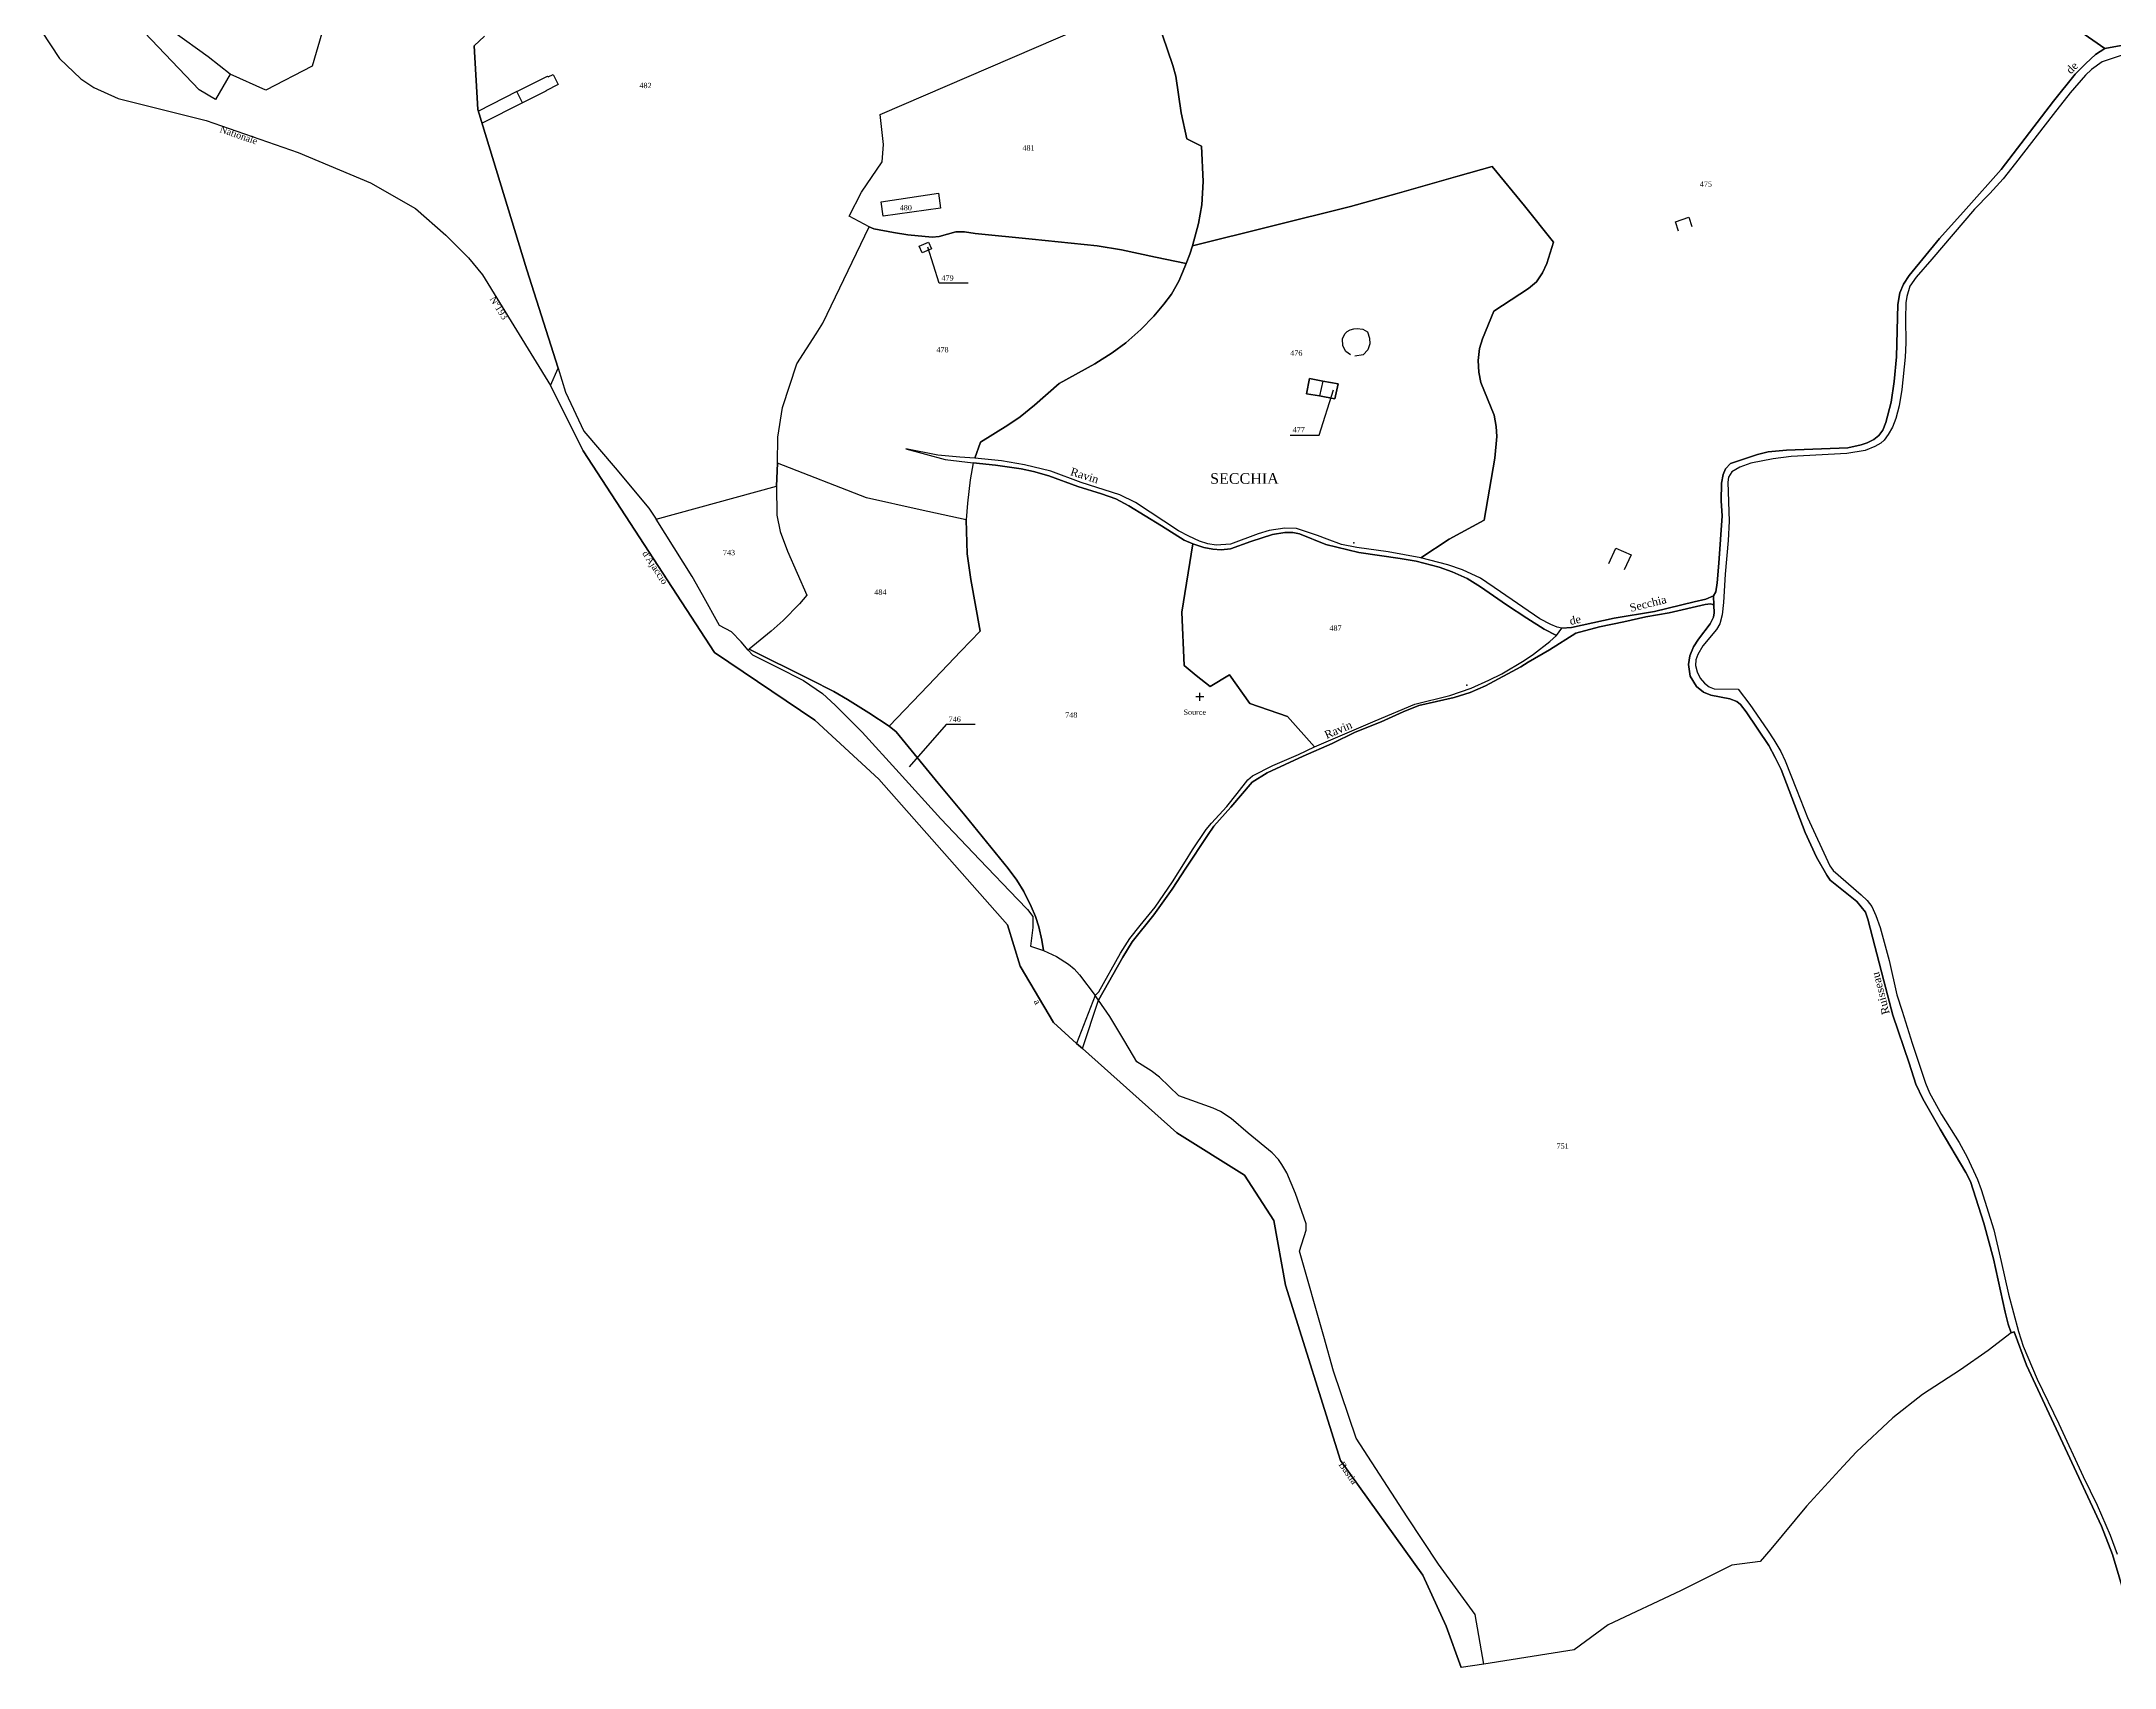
# Model space of a CAD drawing. Extents: x 1208104 to 1212743, y 6150498 to 6153217.
# Drawn here: x 1208809 to 1209590, y 6150505 to 6151117 of the extents above; entities that cross this region are included whole.
import ezdxf

# ---------------------------------------------------------------- set-up
doc = ezdxf.new("R2010")
doc.units = 0
doc.linetypes.add('CONTINU', pattern=[0])
doc.layers.get('0').update_dxf_attribs({"linetype": 'CONTINU'})
for name, color, linetype in [('1FLECHEFL', 7, 'CONTINU'), ('1LIEUDIT', 7, 'CONTINU'), ('1PARCELLE', 7, 'CONTINU'), ('1SECTION', 7, 'CONTINU'), ('1SUBDSECT', 7, 'CONTINU'), ('1TRONFLUV', 7, 'CONTINU'), ('1TROUPARCELLE', 7, 'CONTINU'), ('1ZONCOMM', 7, 'CONTINU'), ('3BATIDUR', 7, 'CONTINU'), ('3BATILEGER', 7, 'CONTINU'), ('3CALVAIRE', 7, 'CONTINU'), ('3CALVAIRETEX', 7, 'CONTINU'), ('3CHEMIN', 7, 'CONTINU'), ('3FISCLINE', 7, 'CONTINUOUS'), ('3FLECHEPAR', 7, 'CONTINU'), ('3LIEUDITTEX', 7, 'CONTINU'), ('3PARCELLETEX', 7, 'CONTINU'), ('3PONT', 7, 'CONTINU'), ('3TRONFLUVTEX', 7, 'CONTINU'), ('3ZONCOMMTEX', 7, 'CONTINU')]:
    doc.layers.add(name, color=color, linetype=linetype)
doc.styles.get("Standard").update_dxf_attribs({"font": 'Times New Roman'})

# ---------------------------------------------------------------- blocks, each defined once
blk = doc.blocks.new('DETATOPO')
for points in [[(-1.5, 0), (1.5, 0)], [(0, -1.5), (0, 1.5)]]:
    blk.add_lwpolyline(points)
blk = doc.blocks.new('FLECHRU1')
blk.add_point((0, 0))

msp = doc.modelspace()

# ---------------------------------------------------------------- linework, layer by layer
at = {"layer": '1LIEUDIT'}
for points in [[(1208916.99, 6151127.43), (1208911.17, 6151107.79), (1208893.77, 6151098.78), (1208880.27, 6151104.78), (1208874.83, 6151095.22), (1208868.64, 6151098.87), (1208848.03, 6151120.44)], [(1209572.81, 6151123.89), (1209586.34, 6151114.39), (1209582.86, 6151112.2), (1209579.14, 6151108.74), (1209575.18, 6151104.73), (1209566.98, 6151094.64), (1209547.3, 6151068.92), (1209534.13, 6151054.09), (1209524.06, 6151042.89), (1209512.65, 6151028.88), (1209510.46, 6151025.66), (1209509.16, 6151022.41), (1209508.34, 6151018.04), (1209507.86, 6150998.3), (1209507, 6150988.98), (1209505.89, 6150981.21), (1209503.87, 6150973.55), (1209502.69, 6150970.62), (1209501.26, 6150968.62), (1209499.39, 6150967.18), (1209496.78, 6150965.91), (1209494.59, 6150965.11), (1209489.59, 6150964.02), (1209466.38, 6150963.16), (1209459.55, 6150962.46), (1209455.5, 6150961.47), (1209445.34, 6150958.14), (1209443.42, 6150956.12), (1209442.6, 6150954.04), (1209441.98, 6150950.77), (1209441.82, 6150944.05), (1209442.26, 6150938.38), (1209441, 6150920.56), (1209440.31, 6150913.15), (1209439.82, 6150909.79), (1209439, 6150908.32), (1209439, 6150908.32), (1209439.07, 6150904.77), (1209439.21, 6150901.89), (1209438.9, 6150900.24), (1209437.7, 6150897.73), (1209433.3, 6150892), (1209431.38, 6150889.11), (1209430.03, 6150885.67), (1209429.51, 6150882.41), (1209430.14, 6150878.06), (1209432.54, 6150874.14), (1209435.2, 6150871.96), (1209437.89, 6150870.86), (1209445.04, 6150869.46), (1209447.74, 6150868.48), (1209449.12, 6150867.32), (1209451.25, 6150864.58), (1209459.78, 6150851.9), (1209462.15, 6150847.35), (1209464.44, 6150842.87), (1209473.44, 6150819.13), (1209477.71, 6150809.92), (1209481.57, 6150803.07), (1209482.92, 6150801.25), (1209492.9, 6150793.1), (1209496.21, 6150789.14), (1209497.1, 6150786.54), (1209503.15, 6150763.28), (1209506.55, 6150750.34), (1209512.58, 6150732.25), (1209515.15, 6150724.32), (1209517.82, 6150718.78), (1209524.28, 6150707.37), (1209533.94, 6150691.12), (1209535.75, 6150687.72), (1209540.78, 6150672.05), (1209544.35, 6150658.55), (1209548.84, 6150638.51), (1209549.94, 6150634.02), (1209551.05, 6150630.69), (1209542.4, 6150624.01), (1209531.93, 6150616.81), (1209517.66, 6150607.47), (1209506.45, 6150598.69), (1209492.86, 6150585.89), (1209487.82, 6150580.45), (1209474.03, 6150565.43), (1209460.53, 6150549.17), (1209456.51, 6150544.54), (1209445.91, 6150543.26), (1209426.5, 6150533.54), (1209399.24, 6150520.77), (1209386.5, 6150511.3), (1209352.46, 6150505.95), (1209343.9, 6150504.64), (1209338.27, 6150520.23), (1209334.83, 6150527.69), (1209329.48, 6150539.48), (1209298.53, 6150582.6), (1209277.75, 6150648.71), (1209273.39, 6150673.07), (1209262.26, 6150690.11), (1209236.78, 6150705.99), (1209201.25, 6150737.79), (1209199.09, 6150739.72), (1209190.37, 6150747.53), (1209177.81, 6150768.79), (1209173.01, 6150784.4), (1209124.57, 6150839.24), (1209100.52, 6150861.46), (1209062.68, 6150886.93), (1209013.22, 6150962.95), (1209000.92, 6150987.51), (1209003.8, 6150994), (1208992.07, 6151031.09), (1208973.62, 6151091.5), (1208972.26, 6151115.48), (1208976.13, 6151119.04)], [(1209595.25, 6151116.11), (1209586.34, 6151114.39), (1209572.81, 6151123.89)], [(1209595.25, 6151116.11), (1209586.34, 6151114.39), (1209582.86, 6151112.2), (1209579.14, 6151108.74), (1209575.18, 6151104.73), (1209566.98, 6151094.64), (1209547.3, 6151068.92), (1209534.13, 6151054.09), (1209524.06, 6151042.89), (1209512.65, 6151028.88), (1209510.46, 6151025.66), (1209509.16, 6151022.41), (1209508.34, 6151018.04), (1209507.86, 6150998.3), (1209507, 6150988.98), (1209505.89, 6150981.21), (1209503.87, 6150973.55), (1209502.69, 6150970.62), (1209501.26, 6150968.62), (1209499.39, 6150967.18), (1209496.78, 6150965.91), (1209494.59, 6150965.11), (1209489.59, 6150964.02), (1209466.38, 6150963.16), (1209459.55, 6150962.46), (1209455.5, 6150961.47), (1209445.34, 6150958.14), (1209443.42, 6150956.12), (1209442.6, 6150954.04), (1209441.98, 6150950.77), (1209441.82, 6150944.05), (1209442.26, 6150938.38), (1209441, 6150920.56), (1209440.31, 6150913.15), (1209439.82, 6150909.79), (1209439, 6150908.32), (1209439, 6150908.32), (1209439.07, 6150904.77), (1209439.21, 6150901.89), (1209438.9, 6150900.24), (1209437.7, 6150897.73), (1209433.3, 6150892), (1209431.38, 6150889.11), (1209430.03, 6150885.67), (1209429.51, 6150882.41), (1209430.14, 6150878.06), (1209432.54, 6150874.14), (1209435.2, 6150871.96), (1209437.89, 6150870.86), (1209445.04, 6150869.46), (1209447.74, 6150868.48), (1209449.12, 6150867.32), (1209451.25, 6150864.58), (1209459.78, 6150851.9), (1209462.15, 6150847.35), (1209464.44, 6150842.87), (1209473.44, 6150819.13), (1209477.71, 6150809.92), (1209481.57, 6150803.07), (1209482.92, 6150801.25), (1209492.9, 6150793.1), (1209496.21, 6150789.14), (1209497.1, 6150786.54), (1209503.15, 6150763.28), (1209506.55, 6150750.34), (1209512.58, 6150732.25), (1209515.15, 6150724.32), (1209517.82, 6150718.78), (1209524.28, 6150707.37), (1209533.94, 6150691.12), (1209535.75, 6150687.72), (1209540.78, 6150672.05), (1209544.35, 6150658.55), (1209548.84, 6150638.51), (1209549.94, 6150634.02), (1209551.05, 6150630.69), (1209552.2, 6150631.1), (1209556.79, 6150618.49), (1209571.36, 6150587.29), (1209585.09, 6150557.93), (1209589.2, 6150547.18), (1209594.19, 6150530.4)]]:
    msp.add_lwpolyline(points, dxfattribs=at)
at = {"layer": '1PARCELLE'}
for points in [[(1208976.13, 6151119.04), (1208972.26, 6151115.48), (1208973.62, 6151091.5), (1208992.07, 6151031.09), (1209003.8, 6150994), (1209006.61, 6150984.96), (1209013.46, 6150970.29), (1209025.34, 6150956.47), (1209037.95, 6150941.27), (1209040.7, 6150937.12), (1209086.08, 6150949.65), (1209086.46, 6150958.3), (1209086.62, 6150968.07), (1209088.38, 6150979.19), (1209093.66, 6150995.62), (1209100.99, 6151006.95), (1209103.5, 6151011.04), (1209120.98, 6151047.22), (1209113.39, 6151051.29), (1209118.11, 6151060.26), (1209125.89, 6151071.74), (1209126.4, 6151078.23), (1209125.13, 6151089.55), (1209224.72, 6151132.54)], [(1209231.46, 6151119.43), (1209235.39, 6151108.03), (1209236.51, 6151103.96), (1209238.43, 6151090.19), (1209240.57, 6151080.46), (1209246.09, 6151077.7), (1209246.71, 6151064.28), (1209246.21, 6151055.6), (1209244.96, 6151048.47), (1209242.74, 6151040.06), (1209241.76, 6151037.01), (1209240.38, 6151033.45), (1209228.81, 6151035.89), (1209228.81, 6151035.89), (1209215.96, 6151038.61), (1209206.83, 6151040.12), (1209182.31, 6151042.66), (1209160.9, 6151044.78), (1209156.81, 6151045.32), (1209153.66, 6151045.42), (1209147.35, 6151043.67), (1209144.73, 6151043.43), (1209135.51, 6151044.2), (1209130.08, 6151045.12), (1209122.68, 6151046.56), (1209120.98, 6151047.22), (1209113.39, 6151051.29), (1209118.11, 6151060.26), (1209125.89, 6151071.74), (1209126.4, 6151078.23), (1209125.13, 6151089.55), (1209224.72, 6151132.54)], [(1208916.99, 6151127.43), (1208911.17, 6151107.79), (1208893.77, 6151098.78), (1208880.27, 6151104.78), (1208872, 6151111.32), (1208859.13, 6151120.63)], [(1209572.81, 6151123.89), (1209586.34, 6151114.39), (1209586.34, 6151114.39), (1209582.86, 6151112.2), (1209579.14, 6151108.74), (1209575.18, 6151104.73), (1209566.98, 6151094.64), (1209547.3, 6151068.92), (1209534.13, 6151054.09), (1209524.06, 6151042.89), (1209512.65, 6151028.88), (1209510.46, 6151025.66), (1209509.16, 6151022.41), (1209508.34, 6151018.04), (1209507.86, 6150998.3), (1209507, 6150988.98), (1209505.89, 6150981.21), (1209503.87, 6150973.55), (1209502.69, 6150970.62), (1209501.26, 6150968.62), (1209499.39, 6150967.18), (1209496.78, 6150965.91), (1209494.59, 6150965.11), (1209489.59, 6150964.02), (1209466.38, 6150963.16), (1209459.55, 6150962.46), (1209455.5, 6150961.47), (1209445.34, 6150958.14), (1209443.42, 6150956.12), (1209442.6, 6150954.04), (1209441.98, 6150950.77), (1209441.82, 6150944.05), (1209442.26, 6150938.38), (1209441, 6150920.56), (1209440.31, 6150913.15), (1209439.82, 6150909.79), (1209439, 6150908.32), (1209436.09, 6150907.03), (1209431.63, 6150906.06), (1209416.77, 6150902.38), (1209401.52, 6150899.83), (1209385.43, 6150896.34), (1209381.82, 6150896.08), (1209380.04, 6150896.46), (1209377.63, 6150897.5), (1209373.57, 6150899.57), (1209358.78, 6150909.76), (1209351.14, 6150914.94), (1209344.42, 6150918.08), (1209338.91, 6150919.95), (1209328.77, 6150922.54), (1209339.35, 6150929.66), (1209352.6, 6150936.8), (1209356.54, 6150960.11), (1209357.3, 6150968.36), (1209357.1, 6150972.07), (1209356.32, 6150976.28), (1209351.32, 6150988.65), (1209350.63, 6150992.52), (1209350.33, 6150996.88), (1209350.83, 6151001.42), (1209351.95, 6151005.03), (1209356.2, 6151015.48), (1209369.3, 6151024.01), (1209372.3, 6151026.6), (1209374.52, 6151029.9), (1209376.21, 6151033.47), (1209378.72, 6151041.45), (1209367.73, 6151055.22), (1209355.54, 6151069.99), (1209342.71, 6151066.36), (1209319.87, 6151059.88), (1209302.18, 6151054.95), (1209242.74, 6151040.06), (1209244.96, 6151048.47), (1209246.21, 6151055.6), (1209246.71, 6151064.28), (1209246.09, 6151077.7), (1209240.57, 6151080.46), (1209238.43, 6151090.19), (1209236.51, 6151103.96), (1209235.39, 6151108.03), (1209231.46, 6151119.43)], [(1209572.81, 6151123.89), (1209586.34, 6151114.39), (1209595.25, 6151116.11)], [(1209596.21, 6151113.06), (1209585.38, 6151109.46), (1209581.32, 6151106.55), (1209579, 6151104.39), (1209573.22, 6151097.73), (1209566.87, 6151089.55), (1209552.69, 6151071.26), (1209548.07, 6151065.39), (1209543.06, 6151059.87), (1209537.24, 6151053.92), (1209521.17, 6151035.05), (1209515.31, 6151028.27), (1209512.86, 6151024.9), (1209511.71, 6151021.02), (1209511.43, 6151018.61), (1209511.3, 6151012.56), (1209511.4, 6151003.6), (1209511.18, 6150998.2), (1209509.85, 6150986.06), (1209508.86, 6150979.82), (1209507.56, 6150975.09), (1209506.35, 6150971.78), (1209504.7, 6150969), (1209503.27, 6150966.97), (1209502.01, 6150965.84), (1209499.65, 6150964.51), (1209496.04, 6150963.07), (1209489.17, 6150961.84), (1209468.24, 6150960.76), (1209461.41, 6150959.87), (1209452.99, 6150958.24), (1209448.91, 6150956.69), (1209445.88, 6150954.98), (1209444.62, 6150953.02), (1209444.33, 6150951.1), (1209444.79, 6150936.45), (1209444.5, 6150929.09), (1209443.37, 6150916.49), (1209442.75, 6150905.74), (1209442.23, 6150901.07), (1209441.3, 6150897.76), (1209440.08, 6150895.6), (1209434.96, 6150889.5), (1209433.03, 6150886.15), (1209432.32, 6150884.24), (1209432.18, 6150882.06), (1209432.76, 6150879.7), (1209433.94, 6150877.29), (1209435.56, 6150875.41), (1209437.3, 6150874), (1209439.23, 6150873.27), (1209448.18, 6150873.09), (1209452.58, 6150867.38), (1209459.32, 6150857.74), (1209461.72, 6150854.08), (1209464.26, 6150849.69), (1209465.89, 6150846.16), (1209470.24, 6150835.36), (1209474.31, 6150824.75), (1209482.76, 6150806.54), (1209484.04, 6150804.78), (1209494.51, 6150795.68), (1209496.88, 6150793.48), (1209498.58, 6150791.33), (1209500.04, 6150787.94), (1209501.73, 6150783.41), (1209505.12, 6150770.89), (1209507.99, 6150758.05), (1209509.95, 6150751.81), (1209513.83, 6150739.83), (1209518.74, 6150724.78), (1209520.34, 6150721.09), (1209524.76, 6150712.92), (1209531.44, 6150702.35), (1209534.52, 6150696.88), (1209538.33, 6150688.43), (1209539.76, 6150684.69), (1209544.53, 6150669.53), (1209547.31, 6150657.54), (1209550.06, 6150645.25), (1209553.83, 6150631.22), (1209555.56, 6150625.67), (1209560.88, 6150613.21), (1209568.98, 6150596.37), (1209578.23, 6150576.62), (1209583.47, 6150565.81), (1209588.35, 6150554.45), (1209591.01, 6150547.28)]]:
    msp.add_lwpolyline(points, dxfattribs=at)
for points in [[(1209316.46, 6150924.86), (1209304.63, 6150926.5), (1209298.86, 6150927.66), (1209293.5, 6150929.6), (1209289.84, 6150931.05), (1209281.91, 6150933.69), (1209277.51, 6150933.74), (1209271.63, 6150932.91), (1209267.51, 6150931.66), (1209257.09, 6150927.8), (1209251.65, 6150927.37), (1209248.51, 6150927.87), (1209245.41, 6150928.92), (1209241.38, 6150930.8), (1209237.51, 6150932.72), (1209221.32, 6150943.41), (1209215.34, 6150946.36), (1209200.84, 6150950.98), (1209189.36, 6150955.27), (1209179.46, 6150957.65), (1209170.85, 6150959.1), (1209160.79, 6150960.11), (1209162.89, 6150966.19), (1209173.23, 6150972.52), (1209177.86, 6150975.73), (1209183.28, 6150980.07), (1209192.48, 6150988.2), (1209205.94, 6150995.68), (1209212.47, 6150999.81), (1209217.65, 6151003.63), (1209223.32, 6151008.63), (1209228.15, 6151013.56), (1209231.93, 6151018.19), (1209234.77, 6151021.86), (1209237.6, 6151026.84), (1209239.03, 6151030.07), (1209240.38, 6151033.45), (1209241.76, 6151037.01), (1209242.74, 6151040.06), (1209302.18, 6151054.95), (1209319.87, 6151059.88), (1209342.71, 6151066.36), (1209355.54, 6151069.99), (1209367.73, 6151055.22), (1209378.72, 6151041.45), (1209376.21, 6151033.47), (1209374.52, 6151029.9), (1209372.3, 6151026.6), (1209369.3, 6151024.01), (1209356.2, 6151015.48), (1209351.95, 6151005.03), (1209350.83, 6151001.42), (1209350.33, 6150996.88), (1209350.63, 6150992.52), (1209351.32, 6150988.65), (1209356.32, 6150976.28), (1209357.1, 6150972.07), (1209357.3, 6150968.36), (1209356.54, 6150960.11), (1209352.6, 6150936.8), (1209339.35, 6150929.66), (1209328.77, 6150922.54), (1209316.46, 6150924.86)], [(1209147.85, 6151054.3), (1209126.25, 6151051.23), (1209125.5, 6151056.62), (1209147.04, 6151059.97), (1209147.85, 6151054.3)], [(1209140.2, 6150940.62), (1209119.93, 6150945.18), (1209086.46, 6150958.3), (1209086.62, 6150968.07), (1209088.38, 6150979.19), (1209093.66, 6150995.62), (1209100.99, 6151006.95), (1209103.5, 6151011.04), (1209120.98, 6151047.22), (1209122.68, 6151046.56), (1209130.08, 6151045.12), (1209135.51, 6151044.2), (1209144.73, 6151043.43), (1209147.35, 6151043.67), (1209153.66, 6151045.42), (1209156.81, 6151045.32), (1209160.9, 6151044.78), (1209182.31, 6151042.66), (1209206.83, 6151040.12), (1209215.96, 6151038.61), (1209228.81, 6151035.89), (1209240.38, 6151033.45), (1209239.03, 6151030.07), (1209237.6, 6151026.84), (1209234.77, 6151021.86), (1209231.93, 6151018.19), (1209228.15, 6151013.56), (1209223.32, 6151008.63), (1209217.65, 6151003.63), (1209212.47, 6150999.81), (1209205.94, 6150995.68), (1209192.48, 6150988.2), (1209183.28, 6150980.07), (1209177.86, 6150975.73), (1209173.23, 6150972.52), (1209162.89, 6150966.19), (1209160.79, 6150960.11), (1209155.09, 6150960.48), (1209146.88, 6150961.29), (1209134.81, 6150963.59), (1209149.59, 6150959.67), (1209160.19, 6150958.4), (1209158.96, 6150952.03), (1209158.04, 6150943.2), (1209157.44, 6150936.93), (1209140.2, 6150940.62)], [(1209144.5, 6151038.94), (1209140.9, 6151037.48), (1209139.85, 6151040), (1209143.37, 6151041.5), (1209144.5, 6151038.94)], [(1209286.82, 6150990.2), (1209285.68, 6150984.39), (1209290.59, 6150983.57), (1209296.4, 6150982.43), (1209297.54, 6150988.11), (1209291.82, 6150989.19), (1209286.82, 6150990.2)], [(1209157.44, 6150936.93), (1209140.2, 6150940.62), (1209119.93, 6150945.18), (1209086.46, 6150958.3), (1209086.08, 6150949.65), (1209086.17, 6150938.61), (1209087.46, 6150932.52), (1209090.22, 6150925.11), (1209097.55, 6150908.54), (1209094.68, 6150905.24), (1209088.56, 6150898.97), (1209084.06, 6150895.03), (1209075.83, 6150888.19), (1209098.71, 6150876.75), (1209107.61, 6150872.23), (1209112.83, 6150869.21), (1209120.87, 6150864.27), (1209128.47, 6150859.24), (1209143.21, 6150874.54), (1209155.54, 6150887.44), (1209162.82, 6150894.96), (1209159.2, 6150914.47), (1209157.86, 6150924.08), (1209157.44, 6150936.93)], [(1209160.19, 6150958.4), (1209158.96, 6150952.03), (1209158.04, 6150943.2), (1209157.44, 6150936.93), (1209157.86, 6150924.08), (1209159.2, 6150914.47), (1209162.82, 6150894.96), (1209155.54, 6150887.44), (1209143.21, 6150874.54), (1209128.47, 6150859.24), (1209131.08, 6150857.09), (1209146.96, 6150837.71), (1209156.93, 6150825.63), (1209173.35, 6150805.61), (1209176.62, 6150801.21), (1209179.17, 6150796.92), (1209182.02, 6150791.23), (1209183.57, 6150787.57), (1209184.87, 6150783.61), (1209185.94, 6150778.54), (1209186.6, 6150774.66), (1209191.52, 6150772.44), (1209196.08, 6150769.61), (1209198.16, 6150767.81), (1209200.13, 6150765.49), (1209206.1, 6150757.77), (1209207.42, 6150759.18), (1209215.6, 6150773.74), (1209219.11, 6150779.22), (1209222.99, 6150784.18), (1209228.62, 6150791.04), (1209235.15, 6150800.56), (1209240.09, 6150808.4), (1209242.7, 6150812.66), (1209247.88, 6150820.23), (1209249.89, 6150822.69), (1209255.72, 6150829), (1209259.59, 6150833.83), (1209263.61, 6150839.01), (1209265.39, 6150840.48), (1209272.99, 6150844.39), (1209282.64, 6150848.56), (1209288.74, 6150851.36), (1209278.45, 6150862.78), (1209264.35, 6150867.79), (1209256.62, 6150878.58), (1209249.39, 6150874.1), (1209244.07, 6150878.23), (1209239.58, 6150882.05), (1209238.77, 6150902.09), (1209242.81, 6150927.9), (1209239.56, 6150929.27), (1209231.02, 6150934.7), (1209218.71, 6150942.2), (1209213.8, 6150944.8), (1209208.45, 6150946.7), (1209199.51, 6150949.47), (1209188.57, 6150953.48), (1209182.82, 6150955.12), (1209178.26, 6150956.09), (1209168.58, 6150957.5), (1209160.19, 6150958.4)], [(1209086.08, 6150949.65), (1209086.17, 6150938.61), (1209087.46, 6150932.52), (1209090.22, 6150925.11), (1209097.55, 6150908.54), (1209094.68, 6150905.24), (1209088.56, 6150898.97), (1209084.06, 6150895.03), (1209075.83, 6150888.19), (1209075.44, 6150887.86), (1209072.79, 6150890.94), (1209069.15, 6150894.77), (1209064.57, 6150897.12), (1209058.17, 6150908.71), (1209054.25, 6150915.55), (1209040.7, 6150937.12), (1209086.08, 6150949.65)], [(1209242.81, 6150927.9), (1209238.77, 6150902.09), (1209239.58, 6150882.05), (1209244.07, 6150878.23), (1209249.39, 6150874.1), (1209256.62, 6150878.58), (1209264.35, 6150867.79), (1209278.45, 6150862.78), (1209288.74, 6150851.36), (1209311.59, 6150861.16), (1209326.49, 6150867.54), (1209339.69, 6150870.7), (1209347.65, 6150873.47), (1209354.28, 6150876.49), (1209359.22, 6150878.96), (1209367.6, 6150883.95), (1209371.11, 6150886.34), (1209377.28, 6150891.11), (1209379.86, 6150893.38), (1209375.22, 6150895.68), (1209368.66, 6150899.92), (1209360.95, 6150904.86), (1209351.26, 6150911.7), (1209346.16, 6150914.76), (1209340.51, 6150917.32), (1209335.68, 6150919.05), (1209327.02, 6150921.4), (1209320.91, 6150922.41), (1209305.35, 6150924.61), (1209292.91, 6150927.59), (1209282.99, 6150931.64), (1209280.49, 6150932.19), (1209277.54, 6150932.2), (1209272.81, 6150931.35), (1209264.66, 6150928.81), (1209257.01, 6150925.93), (1209253.55, 6150925.65), (1209250.33, 6150925.81), (1209247.05, 6150926.49), (1209242.81, 6150927.9)], [(1209211.6, 6150749.82), (1209207.31, 6150756.02), (1209216.51, 6150772.23), (1209220.02, 6150777.93), (1209228.14, 6150788.2), (1209235.03, 6150797.84), (1209240.27, 6150805.72), (1209248.34, 6150818.05), (1209250.74, 6150821.48), (1209257.15, 6150828.74), (1209265.26, 6150838.12), (1209270.83, 6150841.62), (1209284.36, 6150847.94), (1209295.29, 6150852.69), (1209304, 6150857), (1209313.76, 6150860.88), (1209322.02, 6150864.55), (1209328, 6150866.96), (1209341.24, 6150870.02), (1209347.31, 6150871.88), (1209353.03, 6150874.34), (1209366.38, 6150881.5), (1209369.16, 6150883.32), (1209377.24, 6150887.96), (1209387.09, 6150894.18), (1209396.07, 6150896.58), (1209405.21, 6150898.48), (1209413.45, 6150900.42), (1209422.24, 6150901.93), (1209435.78, 6150905.07), (1209437.84, 6150905.31), (1209438.69, 6150905.05), (1209439.07, 6150904.77), (1209439.21, 6150901.89), (1209438.9, 6150900.24), (1209437.7, 6150897.73), (1209433.3, 6150892), (1209431.38, 6150889.11), (1209430.03, 6150885.67), (1209429.51, 6150882.41), (1209430.14, 6150878.06), (1209432.54, 6150874.14), (1209435.2, 6150871.96), (1209437.89, 6150870.86), (1209445.04, 6150869.46), (1209447.74, 6150868.48), (1209449.12, 6150867.32), (1209451.25, 6150864.58), (1209459.78, 6150851.9), (1209462.15, 6150847.35), (1209464.44, 6150842.87), (1209473.44, 6150819.13), (1209477.71, 6150809.92), (1209481.57, 6150803.07), (1209482.92, 6150801.25), (1209492.9, 6150793.1), (1209496.21, 6150789.14), (1209497.1, 6150786.54), (1209503.15, 6150763.28), (1209506.55, 6150750.34), (1209512.58, 6150732.25), (1209515.15, 6150724.32), (1209517.82, 6150718.78), (1209524.28, 6150707.37), (1209533.94, 6150691.12), (1209535.75, 6150687.72), (1209540.78, 6150672.05), (1209544.35, 6150658.55), (1209548.84, 6150638.51), (1209549.94, 6150634.02), (1209551.05, 6150630.69), (1209542.4, 6150624.01), (1209531.93, 6150616.81), (1209517.66, 6150607.47), (1209506.45, 6150598.69), (1209492.86, 6150585.89), (1209487.82, 6150580.45), (1209474.03, 6150565.43), (1209460.53, 6150549.17), (1209456.51, 6150544.54), (1209445.91, 6150543.26), (1209426.5, 6150533.54), (1209399.24, 6150520.77), (1209386.5, 6150511.3), (1209352.46, 6150505.95), (1209349.23, 6150524.57), (1209335.38, 6150543.54), (1209323.62, 6150561.44), (1209304.36, 6150591.03), (1209295.81, 6150616.22), (1209292.15, 6150629.38), (1209283.05, 6150661.48), (1209285.51, 6150669.36), (1209285.6, 6150671.79), (1209281.49, 6150683.15), (1209278.21, 6150690.96), (1209276.43, 6150694.12), (1209275.1, 6150696.01), (1209272.72, 6150698.56), (1209263.67, 6150705.96), (1209257.3, 6150711.42), (1209253.24, 6150714.03), (1209250.47, 6150715.32), (1209237.56, 6150719.99), (1209230.27, 6150727), (1209227.14, 6150729.36), (1209221.71, 6150732.72), (1209217.27, 6150740.39), (1209211.6, 6150749.82)], [(1209186.6, 6150774.66), (1209185.94, 6150778.54), (1209184.87, 6150783.61), (1209183.57, 6150787.57), (1209182.02, 6150791.23), (1209179.17, 6150796.92), (1209176.62, 6150801.21), (1209173.35, 6150805.61), (1209156.93, 6150825.63), (1209146.96, 6150837.71), (1209131.08, 6150857.09), (1209128.47, 6150859.24), (1209120.87, 6150864.27), (1209112.83, 6150869.21), (1209107.61, 6150872.23), (1209098.71, 6150876.75), (1209075.83, 6150888.19), (1209075.44, 6150887.86), (1209076.99, 6150886.09), (1209086.35, 6150881.42), (1209096.22, 6150876.39), (1209103.33, 6150871.56), (1209108.17, 6150867.16), (1209118.34, 6150856.93), (1209132.22, 6150841.64), (1209147.93, 6150824.29), (1209162.64, 6150808.83), (1209176.85, 6150794.07), (1209180.62, 6150790.17), (1209182.54, 6150787.48), (1209182.66, 6150783.42), (1209181.75, 6150776.29), (1209186.6, 6150774.66)]]:
    msp.add_lwpolyline(points, close=True, dxfattribs=at)
at = {"layer": '1SECTION'}
for points in [[(1208916.99, 6151127.43), (1208911.17, 6151107.79), (1208893.77, 6151098.78), (1208880.27, 6151104.78), (1208874.83, 6151095.22), (1208868.64, 6151098.87), (1208848.03, 6151120.44)], [(1209594.19, 6150530.4), (1209589.2, 6150547.18), (1209585.09, 6150557.93), (1209571.36, 6150587.29), (1209556.79, 6150618.49), (1209552.2, 6150631.1), (1209551.05, 6150630.69), (1209542.4, 6150624.01), (1209531.93, 6150616.81), (1209517.66, 6150607.47), (1209506.45, 6150598.69), (1209492.86, 6150585.89), (1209487.82, 6150580.45), (1209474.03, 6150565.43), (1209460.53, 6150549.17), (1209456.51, 6150544.54), (1209445.91, 6150543.26), (1209426.5, 6150533.54), (1209399.24, 6150520.77), (1209386.5, 6150511.3), (1209352.46, 6150505.95), (1209343.9, 6150504.64), (1209338.27, 6150520.23), (1209334.83, 6150527.69), (1209329.48, 6150539.48), (1209298.53, 6150582.6), (1209277.75, 6150648.71), (1209273.39, 6150673.07), (1209262.26, 6150690.11), (1209236.78, 6150705.99), (1209201.25, 6150737.79), (1209199.09, 6150739.72), (1209190.37, 6150747.53), (1209177.81, 6150768.79), (1209173.01, 6150784.4), (1209124.57, 6150839.24), (1209100.52, 6150861.46), (1209062.68, 6150886.93), (1209013.22, 6150962.95), (1209000.92, 6150987.51), (1209003.8, 6150994), (1208992.07, 6151031.09), (1208973.62, 6151091.5), (1208972.26, 6151115.48), (1208976.13, 6151119.04)]]:
    msp.add_lwpolyline(points, dxfattribs=at)
at = {"layer": '1SUBDSECT'}
for points in [[(1208916.99, 6151127.43), (1208911.17, 6151107.79), (1208893.77, 6151098.78), (1208880.27, 6151104.78), (1208874.83, 6151095.22), (1208868.64, 6151098.87), (1208848.03, 6151120.44)], [(1209594.19, 6150530.4), (1209589.2, 6150547.18), (1209585.09, 6150557.93), (1209571.36, 6150587.29), (1209556.79, 6150618.49), (1209552.2, 6150631.1), (1209551.05, 6150630.69), (1209542.4, 6150624.01), (1209531.93, 6150616.81), (1209517.66, 6150607.47), (1209506.45, 6150598.69), (1209492.86, 6150585.89), (1209487.82, 6150580.45), (1209474.03, 6150565.43), (1209460.53, 6150549.17), (1209456.51, 6150544.54), (1209445.91, 6150543.26), (1209426.5, 6150533.54), (1209399.24, 6150520.77), (1209386.5, 6150511.3), (1209352.46, 6150505.95), (1209343.9, 6150504.64), (1209338.27, 6150520.23), (1209334.83, 6150527.69), (1209329.48, 6150539.48), (1209298.53, 6150582.6), (1209277.75, 6150648.71), (1209273.39, 6150673.07), (1209262.26, 6150690.11), (1209236.78, 6150705.99), (1209201.25, 6150737.79), (1209199.09, 6150739.72), (1209190.37, 6150747.53), (1209177.81, 6150768.79), (1209173.01, 6150784.4), (1209124.57, 6150839.24), (1209100.52, 6150861.46), (1209062.68, 6150886.93), (1209013.22, 6150962.95), (1209000.92, 6150987.51), (1209003.8, 6150994), (1208992.07, 6151031.09), (1208973.62, 6151091.5), (1208972.26, 6151115.48), (1208976.13, 6151119.04)]]:
    msp.add_lwpolyline(points, dxfattribs=at)
at = {"layer": '1TRONFLUV'}
for points in [[(1209594.19, 6150530.4), (1209589.2, 6150547.18), (1209585.09, 6150557.93), (1209571.36, 6150587.29), (1209556.79, 6150618.49), (1209552.2, 6150631.1), (1209551.05, 6150630.69), (1209549.94, 6150634.02), (1209548.84, 6150638.51), (1209544.35, 6150658.55), (1209540.78, 6150672.05), (1209535.75, 6150687.72), (1209533.94, 6150691.12), (1209524.28, 6150707.37), (1209517.82, 6150718.78), (1209515.15, 6150724.32), (1209512.58, 6150732.25), (1209506.55, 6150750.34), (1209503.15, 6150763.28), (1209497.1, 6150786.54), (1209496.21, 6150789.14), (1209492.9, 6150793.1), (1209482.92, 6150801.25), (1209481.57, 6150803.07), (1209477.71, 6150809.92), (1209473.44, 6150819.13), (1209464.44, 6150842.87), (1209462.15, 6150847.35), (1209459.78, 6150851.9), (1209451.25, 6150864.58), (1209449.12, 6150867.32), (1209447.74, 6150868.48), (1209445.04, 6150869.46), (1209437.89, 6150870.86), (1209435.2, 6150871.96), (1209432.54, 6150874.14), (1209430.14, 6150878.06), (1209429.51, 6150882.41), (1209430.03, 6150885.67), (1209431.38, 6150889.11), (1209433.3, 6150892), (1209437.7, 6150897.73), (1209438.9, 6150900.24), (1209439.21, 6150901.89), (1209439.07, 6150904.77), (1209439, 6150908.32), (1209439.82, 6150909.79), (1209440.31, 6150913.15), (1209441, 6150920.56), (1209442.26, 6150938.38), (1209441.82, 6150944.05), (1209441.98, 6150950.77), (1209442.6, 6150954.04), (1209443.42, 6150956.12), (1209445.34, 6150958.14), (1209455.5, 6150961.47), (1209459.55, 6150962.46), (1209466.38, 6150963.16), (1209489.59, 6150964.02), (1209494.59, 6150965.11), (1209496.78, 6150965.91), (1209499.39, 6150967.18), (1209501.26, 6150968.62), (1209502.69, 6150970.62), (1209503.87, 6150973.55), (1209505.89, 6150981.21), (1209507, 6150988.98), (1209507.86, 6150998.3), (1209508.34, 6151018.04), (1209509.16, 6151022.41), (1209510.46, 6151025.66), (1209512.65, 6151028.88), (1209524.06, 6151042.89), (1209534.13, 6151054.09), (1209547.3, 6151068.92), (1209566.98, 6151094.64), (1209575.18, 6151104.73), (1209579.14, 6151108.74), (1209582.86, 6151112.2), (1209586.34, 6151114.39), (1209595.25, 6151116.11)], [(1209596.21, 6151113.06), (1209585.38, 6151109.46), (1209581.32, 6151106.55), (1209579, 6151104.39), (1209573.22, 6151097.73), (1209566.87, 6151089.55), (1209552.69, 6151071.26), (1209548.07, 6151065.39), (1209543.06, 6151059.87), (1209537.24, 6151053.92), (1209521.17, 6151035.05), (1209515.31, 6151028.27), (1209512.86, 6151024.9), (1209511.71, 6151021.02), (1209511.43, 6151018.61), (1209511.3, 6151012.56), (1209511.4, 6151003.6), (1209511.18, 6150998.2), (1209509.85, 6150986.06), (1209508.86, 6150979.82), (1209507.56, 6150975.09), (1209506.35, 6150971.78), (1209504.7, 6150969), (1209503.27, 6150966.97), (1209502.01, 6150965.84), (1209499.65, 6150964.51), (1209496.04, 6150963.07), (1209489.17, 6150961.84), (1209468.24, 6150960.76), (1209461.41, 6150959.87), (1209452.99, 6150958.24), (1209448.91, 6150956.69), (1209445.88, 6150954.98), (1209444.62, 6150953.02), (1209444.33, 6150951.1), (1209444.79, 6150936.45), (1209444.5, 6150929.09), (1209443.37, 6150916.49), (1209442.75, 6150905.74), (1209442.23, 6150901.07), (1209441.3, 6150897.76), (1209440.08, 6150895.6), (1209434.96, 6150889.5), (1209433.03, 6150886.15), (1209432.32, 6150884.24), (1209432.18, 6150882.06), (1209432.76, 6150879.7), (1209433.94, 6150877.29), (1209435.56, 6150875.41), (1209437.3, 6150874), (1209439.23, 6150873.27), (1209448.18, 6150873.09), (1209452.58, 6150867.38), (1209459.32, 6150857.74), (1209461.72, 6150854.08), (1209464.26, 6150849.69), (1209465.89, 6150846.16), (1209470.24, 6150835.36), (1209474.31, 6150824.75), (1209482.76, 6150806.54), (1209484.04, 6150804.78), (1209494.51, 6150795.68), (1209496.88, 6150793.48), (1209498.58, 6150791.33), (1209500.04, 6150787.94), (1209501.73, 6150783.41), (1209505.12, 6150770.89), (1209507.99, 6150758.05), (1209509.95, 6150751.81), (1209513.83, 6150739.83), (1209518.74, 6150724.78), (1209520.34, 6150721.09), (1209524.76, 6150712.92), (1209531.44, 6150702.35), (1209534.52, 6150696.88), (1209538.33, 6150688.43), (1209539.76, 6150684.69), (1209544.53, 6150669.53), (1209547.31, 6150657.54), (1209550.06, 6150645.25), (1209553.83, 6150631.22), (1209555.56, 6150625.67), (1209560.88, 6150613.21), (1209568.98, 6150596.37), (1209578.23, 6150576.62), (1209583.47, 6150565.81), (1209588.35, 6150554.45), (1209591.01, 6150547.28)]]:
    msp.add_lwpolyline(points, dxfattribs=at)
for points in [[(1209379.86, 6150893.38), (1209381.82, 6150896.08), (1209380.04, 6150896.46), (1209377.63, 6150897.5), (1209373.57, 6150899.57), (1209358.78, 6150909.76), (1209351.14, 6150914.94), (1209344.42, 6150918.08), (1209338.91, 6150919.95), (1209328.77, 6150922.54), (1209316.46, 6150924.86), (1209304.63, 6150926.5), (1209298.86, 6150927.66), (1209293.5, 6150929.6), (1209289.84, 6150931.05), (1209281.91, 6150933.69), (1209277.51, 6150933.74), (1209271.63, 6150932.91), (1209267.51, 6150931.66), (1209257.09, 6150927.8), (1209251.65, 6150927.37), (1209248.51, 6150927.87), (1209245.41, 6150928.92), (1209241.38, 6150930.8), (1209237.51, 6150932.72), (1209221.32, 6150943.41), (1209215.34, 6150946.36), (1209200.84, 6150950.98), (1209189.36, 6150955.27), (1209179.46, 6150957.65), (1209170.85, 6150959.1), (1209160.79, 6150960.11), (1209155.09, 6150960.48), (1209146.88, 6150961.29), (1209134.81, 6150963.59), (1209149.59, 6150959.67), (1209160.19, 6150958.4), (1209168.58, 6150957.5), (1209178.26, 6150956.09), (1209182.82, 6150955.12), (1209188.57, 6150953.48), (1209199.51, 6150949.47), (1209208.45, 6150946.7), (1209213.8, 6150944.8), (1209218.71, 6150942.2), (1209231.02, 6150934.7), (1209239.56, 6150929.27), (1209242.81, 6150927.9), (1209247.05, 6150926.49), (1209250.33, 6150925.81), (1209253.55, 6150925.65), (1209257.01, 6150925.93), (1209264.66, 6150928.81), (1209272.81, 6150931.35), (1209277.54, 6150932.2), (1209280.49, 6150932.19), (1209282.99, 6150931.64), (1209292.91, 6150927.59), (1209305.35, 6150924.61), (1209320.91, 6150922.41), (1209327.02, 6150921.4), (1209335.68, 6150919.05), (1209340.51, 6150917.32), (1209346.16, 6150914.76), (1209351.26, 6150911.7), (1209360.95, 6150904.86), (1209368.66, 6150899.92), (1209375.22, 6150895.68), (1209379.86, 6150893.38)], [(1209381.82, 6150896.08), (1209385.43, 6150896.34), (1209401.52, 6150899.83), (1209416.77, 6150902.38), (1209431.63, 6150906.06), (1209436.09, 6150907.03), (1209439, 6150908.32), (1209439.07, 6150904.77), (1209438.69, 6150905.05), (1209437.84, 6150905.31), (1209435.78, 6150905.07), (1209422.24, 6150901.93), (1209413.45, 6150900.42), (1209405.21, 6150898.48), (1209396.07, 6150896.58), (1209387.09, 6150894.18), (1209377.24, 6150887.96), (1209369.16, 6150883.32), (1209366.38, 6150881.5), (1209353.03, 6150874.34), (1209347.31, 6150871.88), (1209341.24, 6150870.02), (1209328, 6150866.96), (1209322.02, 6150864.55), (1209313.76, 6150860.88), (1209304, 6150857), (1209295.29, 6150852.69), (1209284.36, 6150847.94), (1209270.83, 6150841.62), (1209265.26, 6150838.12), (1209257.15, 6150828.74), (1209250.74, 6150821.48), (1209248.34, 6150818.05), (1209240.27, 6150805.72), (1209235.03, 6150797.84), (1209228.14, 6150788.2), (1209220.02, 6150777.93), (1209216.51, 6150772.23), (1209207.31, 6150756.02), (1209206.1, 6150757.77), (1209207.42, 6150759.18), (1209215.6, 6150773.74), (1209219.11, 6150779.22), (1209222.99, 6150784.18), (1209228.62, 6150791.04), (1209235.15, 6150800.56), (1209240.09, 6150808.4), (1209242.7, 6150812.66), (1209247.88, 6150820.23), (1209249.89, 6150822.69), (1209255.72, 6150829), (1209259.59, 6150833.83), (1209263.61, 6150839.01), (1209265.39, 6150840.48), (1209272.99, 6150844.39), (1209282.64, 6150848.56), (1209288.74, 6150851.36), (1209311.59, 6150861.16), (1209326.49, 6150867.54), (1209339.69, 6150870.7), (1209347.65, 6150873.47), (1209354.28, 6150876.49), (1209359.22, 6150878.96), (1209367.6, 6150883.95), (1209371.11, 6150886.34), (1209377.28, 6150891.11), (1209379.86, 6150893.38), (1209381.82, 6150896.08)]]:
    msp.add_lwpolyline(points, close=True, dxfattribs=at)
at = {"layer": '1TROUPARCELLE'}
for points in [[(1209125.5, 6151056.62), (1209147.04, 6151059.97), (1209147.85, 6151054.3), (1209126.25, 6151051.23), (1209125.5, 6151056.62)], [(1209139.85, 6151040), (1209143.37, 6151041.5), (1209144.5, 6151038.94), (1209140.9, 6151037.48), (1209139.85, 6151040)], [(1209290.59, 6150983.57), (1209285.68, 6150984.39), (1209286.82, 6150990.2), (1209291.82, 6150989.19), (1209297.54, 6150988.11), (1209296.4, 6150982.43), (1209290.59, 6150983.57)]]:
    msp.add_lwpolyline(points, close=True, dxfattribs=at)
at = {"layer": '1ZONCOMM'}
msp.add_lwpolyline([(1208809.24, 6151121), (1208816.07, 6151110.72), (1208824.09, 6151102.99), (1208828.99, 6151099.73), (1208838.17, 6151095.61), (1208871.29, 6151087.35), (1208905.91, 6151075.3), (1208933.15, 6151063.89), (1208950.12, 6151054.15), (1208961.57, 6151044.08), (1208970.08, 6151035.53), (1208975.29, 6151029.15), (1209000.92, 6150987.51), (1209013.22, 6150962.95), (1209062.68, 6150886.93), (1209100.52, 6150861.46), (1209124.57, 6150839.24), (1209173.01, 6150784.4), (1209177.81, 6150768.79), (1209190.37, 6150747.53), (1209199.09, 6150739.72), (1209201.25, 6150737.79), (1209236.78, 6150705.99), (1209262.26, 6150690.11), (1209273.39, 6150673.07), (1209277.75, 6150648.71), (1209298.53, 6150582.6), (1209329.48, 6150539.48), (1209334.83, 6150527.69), (1209338.27, 6150520.23), (1209343.9, 6150504.64)], dxfattribs=at)
msp.add_lwpolyline([(1208809.24, 6151121), (1208816.07, 6151110.72), (1208824.09, 6151102.99), (1208828.99, 6151099.73), (1208838.17, 6151095.61), (1208871.29, 6151087.35), (1208905.91, 6151075.3), (1208933.15, 6151063.89), (1208950.12, 6151054.15), (1208961.57, 6151044.08), (1208970.08, 6151035.53), (1208975.29, 6151029.15), (1209000.92, 6150987.51), (1209013.22, 6150962.95), (1209062.68, 6150886.93), (1209100.52, 6150861.46), (1209124.57, 6150839.24), (1209173.01, 6150784.4), (1209177.81, 6150768.79), (1209190.37, 6150747.53), (1209199.09, 6150739.72), (1209201.25, 6150737.79), (1209236.78, 6150705.99), (1209262.26, 6150690.11), (1209273.39, 6150673.07), (1209277.75, 6150648.71), (1209298.53, 6150582.6), (1209329.48, 6150539.48), (1209334.83, 6150527.69), (1209338.27, 6150520.23), (1209343.9, 6150504.64)], dxfattribs=at)
at = {"layer": '3BATIDUR'}
for points in [[(1209126.25, 6151051.23), (1209125.5, 6151056.62), (1209147.04, 6151059.97), (1209147.85, 6151054.3), (1209126.25, 6151051.23)], [(1209140.9, 6151037.48), (1209139.85, 6151040), (1209143.37, 6151041.5), (1209144.5, 6151038.94), (1209140.9, 6151037.48)], [(1209290.59, 6150983.57), (1209296.4, 6150982.43), (1209297.54, 6150988.11), (1209291.82, 6150989.19), (1209290.59, 6150983.57)]]:
    msp.add_lwpolyline(points, close=True, dxfattribs=at)
at = {"layer": '3BATILEGER'}
msp.add_lwpolyline([(1208990.36, 6151094), (1208988.23, 6151098.24), (1208999.88, 6151104.06), (1209000.06, 6151103.7), (1209001.96, 6151104.67), (1209003.85, 6151100.9), (1208999.13, 6151098.54), (1208999.23, 6151098.36), (1208990.36, 6151094)], close=True, dxfattribs=at)
at = {"layer": '3CHEMIN'}
for points in [[(1208988.23, 6151098.24), (1208973.83, 6151090.83)], [(1208990.36, 6151094), (1208975.22, 6151086.28)]]:
    msp.add_lwpolyline(points, dxfattribs=at)
at = {"layer": '3FISCLINE'}
for points in [[(1209425.81, 6151045.64), (1209424.64, 6151049.13), (1209429.61, 6151050.87), (1209430.84, 6151047.39)], [(1209302.28, 6150999), (1209300.44, 6151000.25), (1209299.29, 6151002.42), (1209299.26, 6151005.03), (1209300.15, 6151006.94), (1209300.94, 6151007.84), (1209302.11, 6151008.47), (1209303.48, 6151008.91), (1209304.81, 6151008.99), (1209306.94, 6151008.75), (1209308.64, 6151007.69), (1209309.35, 6151005.29), (1209309.52, 6151003.23), (1209308.81, 6151000.99), (1209306.95, 6150999.07), (1209303.92, 6150998.57)], [(1209399.57, 6150920.44), (1209402.18, 6150926.19), (1209407.94, 6150923.76), (1209405.33, 6150918.09)]]:
    msp.add_lwpolyline(points, dxfattribs=at)
at = {"layer": '3FLECHEPAR'}
for points in [[(1209158.19, 6151025.99), (1209147.27, 6151026.01), (1209143.05, 6151039.67)], [(1209279.53, 6150968.82), (1209290.45, 6150968.8), (1209295.83, 6150985.9)], [(1209160.9, 6150859.79), (1209149.97, 6150859.82), (1209135.99, 6150843.87)]]:
    msp.add_lwpolyline(points, dxfattribs=at)
at = {"layer": '3PONT'}
msp.add_lwpolyline([(1209207.31, 6150756.02), (1209206.1, 6150757.77), (1209199.09, 6150739.72), (1209201.25, 6150737.79), (1209207.31, 6150756.02)], close=True, dxfattribs=at)

# ---------------------------------------------------------------- block references
at = {"layer": '1FLECHEFL'}
for p, rotation in [((1209303.5, 6150928.22), 351.7), ((1209346.01, 6150874.63), 27.2)]:
    msp.add_blockref('FLECHRU1', p, dxfattribs=dict(at, rotation=rotation))
at = {"layer": '3CALVAIRE', "rotation": 90}
msp.add_blockref('DETATOPO', (1209245.49, 6150870.24), dxfattribs=at)

# ---------------------------------------------------------------- texts
at = {"layer": '3CALVAIRETEX'}
msp.add_text('Source', height=2, dxfattribs=at).set_placement((1209239.36, 6150863.47))
at = {"layer": '3LIEUDITTEX'}
msp.add_text('SECCHIA', height=4, dxfattribs=at).set_placement((1209249.37, 6150950.48))
at = {"layer": '3PARCELLETEX'}
msp.add_text('482', height=2, rotation=360, dxfattribs=at).set_placement((1209034.44, 6151099.5))
for s, p in [('481', (1209178.68, 6151075.98)), ('475', (1209433.77, 6151062.34)), ('480', (1209132.47, 6151053.45)), ('479', (1209148.19, 6151027.01)), ('478', (1209146.28, 6150999.98)), ('476', (1209279.56, 6150998.76)), ('477', (1209280.45, 6150969.82)), ('743', (1209065.89, 6150923.6)), ('484', (1209122.89, 6150908.67)), ('487', (1209294.3, 6150895.13)), ('746', (1209150.89, 6150860.82)), ('748', (1209194.79, 6150862.41)), ('751', (1209379.83, 6150700.06))]:
    msp.add_text(s, height=2, dxfattribs=at).set_placement(p)
at = {"layer": '3TRONFLUVTEX'}
for s, rotation, p in [('de', 45.4, (1209573.53, 6151104.62)), ('Ravin', 342.5, (1209196.49, 6150953.81)), ('Secchia', 14, (1209407.82, 6150902.23)), ('de', 12.2, (1209385.07, 6150897.3)), ('Ravin', 23.2, (1209293.24, 6150854.35)), ('Ruisseau', 104.5, (1209505.33, 6150751.03))]:
    msp.add_text(s, height=3, rotation=rotation, dxfattribs=at).set_placement(p)
at = {"layer": '3ZONCOMMTEX'}
for s, rotation, p in [('Nationale', 341.1, (1208876.17, 6151083)), ('Nationale', 341.1, (1208876.17, 6151083)), ('Nº193', 301.9, (1208977.92, 6151020.1)), ('Nº193', 301.9, (1208977.92, 6151020.1)), ("d'Ajaccio", 303.2, (1209035.39, 6150924.28)), ("d'Ajaccio", 303.2, (1209035.39, 6150924.28)), ('à ', 300.9, (1209182.78, 6150755.46)), ('à ', 300.9, (1209182.78, 6150755.46)), ('Bastia', 304.9, (1209297.64, 6150581.08)), ('Bastia', 304.9, (1209297.64, 6150581.08))]:
    msp.add_text(s, height=2.5, rotation=rotation, dxfattribs=at).set_placement(p)

doc.saveas('drawing.dxf')
